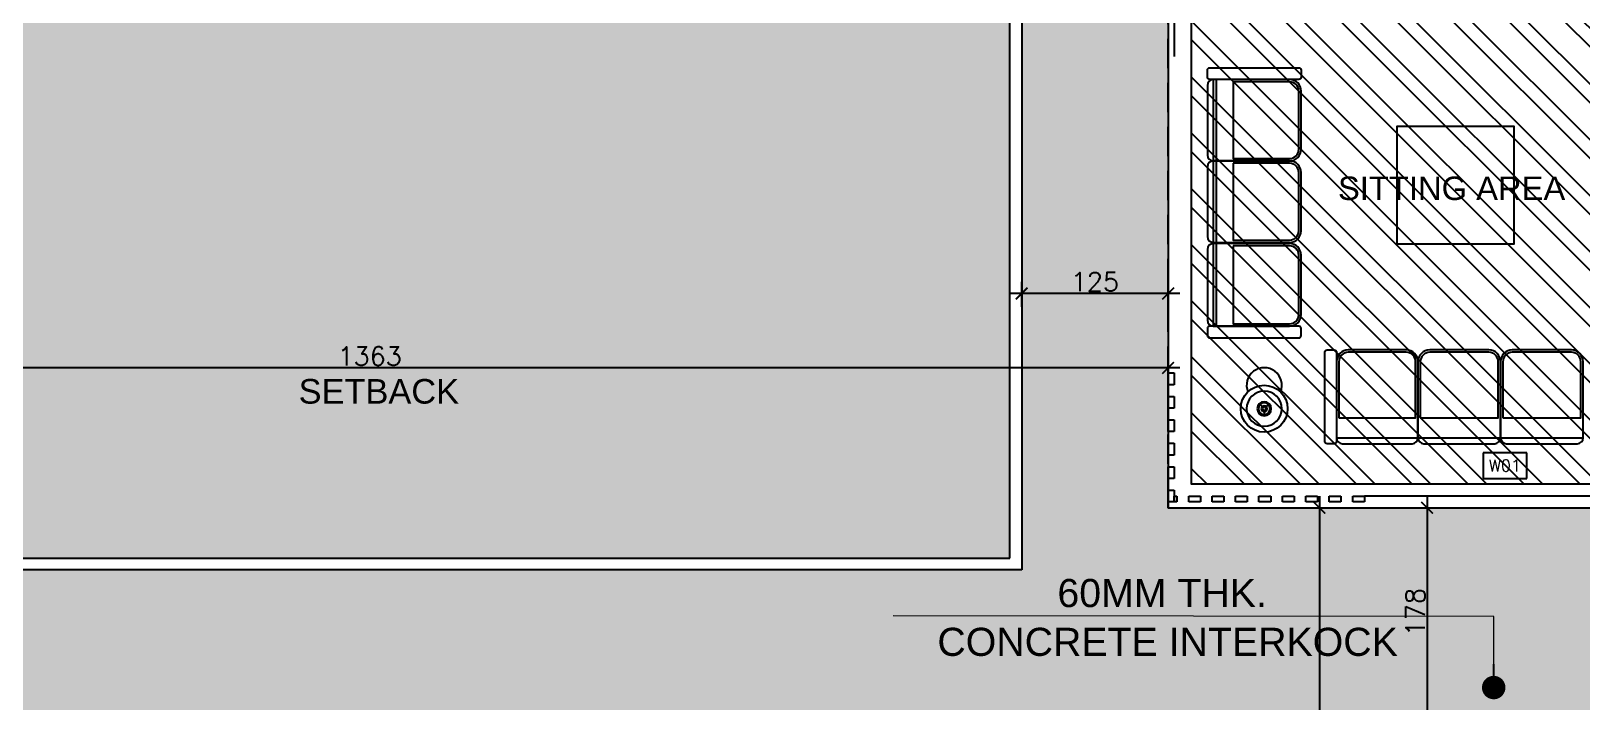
# Model space of a CAD drawing. Header units: centimetres. Extents: x -10658 to 14823, y -5448 to 3597.
# Drawn here: x -2656 to -1332, y 662 to 1235 of the extents above; entities that cross this region are included whole.
import ezdxf
from ezdxf.enums import TextEntityAlignment as Align

# ---------------------------------------------------------------- set-up
doc = ezdxf.new("R2010")
doc.units = ezdxf.units.CM
doc.header["$LTSCALE"] = 100
doc.header["$MEASUREMENT"] = 0
doc.header["$PDMODE"] = 35
doc.linetypes.add('A0-01 FLOOR PLANS$0$HIDDEN', pattern=[0.375, 0.25, -0.125])
for name, color, linetype in [('A0-01 FLOOR PLANS$0$FURNITURE', 111, 'Continuous'), ('A0-01 FLOOR PLANS$0$HIDDEN', 8, 'A0-01 FLOOR PLANS$0$HIDDEN'), ('A0-01 FLOOR PLANS$0$HIDDEN -03', 8, 'A0-01 FLOOR PLANS$0$HIDDEN'), ('A0-01 FLOOR PLANS$0$TEXT', 3, 'Continuous'), ('A0-01 FLOOR PLANS$0$TEXT-SCHED', 3, 'Continuous'), ('A0-01 FLOOR PLANS$0$WALL-03', 2, 'Continuous'), ('DIM IN', 1, 'Continuous'), ('HATCH', 8, 'Continuous'), ('LINES', 7, 'Continuous'), ('M TXT', 2, 'Continuous'), ('SOURROUNDING$0$KERBSTONE', 11, 'Continuous'), ('TEXT', 3, 'Continuous')]:
    doc.layers.add(name, color=color, linetype=linetype)
doc.layers.add('SOURROUNDING$0$HAT', color=8, linetype='Continuous', lineweight=9)
doc.styles.add('A0-01 FLOOR PLANS$0$A0-01 GROUND FLOOR PLAN - For Entry modification$0$ROMANS', font='romans')
doc.styles.add('A0-01 FLOOR PLANS$0$ART-PS-1', font='arial.ttf', dxfattribs={"height": 20})
doc.styles.add('ARIAL', font='arial.ttf', dxfattribs={"width": 0.8, "height": 150})
doc.styles.add('ART', font='arial.ttf')
doc.styles.add('ROMANS', font='romans')
doc.styles.add('T2', font='swissel.ttf', dxfattribs={"width": 0.8})
doc.dimstyles.new('A0-01 FLOOR PLANS$0$A0-01 GROUND FLOOR PLAN - For Entry modification$0$text', dxfattribs={"dimtxt": 18, "dimasz": 10, "dimexe": 10, "dimexo": 10, "dimgap": -6, "dimtad": 1, "dimtih": 1, "dimtoh": 1, "dimdec": 0, "dimdsep": 46, "dimtxsty": 'A0-01 FLOOR PLANS$0$A0-01 GROUND FLOOR PLAN - For Entry modification$0$ROMANS', "dimblk1": 'A0-01 FLOOR PLANS$0$A0-01 GROUND FLOOR PLAN - For Entry modification$0$_ARCHTICK', "dimblk2": 'A0-01 FLOOR PLANS$0$A0-01 GROUND FLOOR PLAN - For Entry modification$0$_ARCHTICK', "dimsah": 1, "dimcen": 25, "dimdle": 10, "dimse1": 1, "dimse2": 1, "dimsd1": 1, "dimsd2": 1, "dimclrd": 1, "dimclre": 1, "dimclrt": 2, "dimadec": 0, "dimazin": 0, "dimtfac": 1, "dimtdec": 0, "dimtmove": 2, "dimatfit": 3, "dimldrblk": 'A0-01 FLOOR PLANS$0$A0-01 GROUND FLOOR PLAN - For Entry modification$0$_ARCHTICK', "dimfxl": 1, "dimtolj": 1, "dimtzin": 0, "dimarcsym": 0})
doc.dimstyles.new('AS-17-100', dxfattribs={"dimtxt": 17, "dimasz": 10, "dimexe": 10, "dimexo": 10, "dimgap": 6, "dimtad": 1, "dimtoh": 1, "dimdec": 0, "dimdsep": 46, "dimtxsty": 'ROMANS', "dimblk1": 'ARCHTICK', "dimblk2": 'ARCHTICK', "dimsah": 1, "dimcen": 25, "dimdle": 10, "dimclrd": 1, "dimclre": 1, "dimclrt": 2, "dimadec": 0, "dimazin": 0, "dimtfac": 1, "dimtdec": 0, "dimtofl": 0, "dimtmove": 2, "dimatfit": 3, "dimldrblk": 'ARCHTICK', "dimfxl": 1, "dimtolj": 1, "dimtzin": 0, "dimarcsym": 0})
doc.dimstyles.new('NORMAL', dxfattribs={"dimtxt": 18, "dimasz": 5, "dimexe": 5, "dimexo": 5, "dimgap": 1, "dimtad": 0, "dimdec": 0, "dimdsep": 46, "dimtxsty": 'T2', "dimblk1": 'OBLIQUE', "dimblk2": 'OBLIQUE', "dimsah": 1, "dimcen": 0.09, "dimclrd": 1, "dimclre": 1, "dimclrt": 2, "dimadec": 0, "dimazin": 0, "dimtfac": 1, "dimtdec": 0, "dimtofl": 0, "dimtmove": 1, "dimatfit": 2, "dimldrblk": 'OPEN30', "dimfxl": 1, "dimtolj": 1, "dimtzin": 0, "dimlwd": 5, "dimlwe": 5, "dimarcsym": 2})

# ---------------------------------------------------------------- blocks, each defined once
blk = doc.blocks.new('_ARCHTICK')
at = {"color": 0, "linetype": 'ByBlock', "const_width": 0.15}
blk.add_lwpolyline([(-0.5, -0.5), (0.5, 0.5)], dxfattribs=at)
blk = doc.blocks.new('*D56')
at = {"layer": 'Defpoints', "color": 0, "transparency": 16777216}
for p in [(-3048, 947.3429381559185), (-1685.000000000025, 893.0000000000057), (-3048, 625.0000000000055)]:
    blk.add_point(p, dxfattribs=at)
at = {"layer": 'DIM IN', "color": 1, "lineweight": -2, "transparency": 16777216}
for p, q in [((-3048, 635.0000000000055), (-3048, 957.3429381559185)), ((-1685.000000000025, 903.0000000000057), (-1685.000000000025, 957.3429381559185)), ((-1675.000000000025, 947.3429381559185), (-3058, 947.3429381559185))]:
    blk.add_line(p, q, dxfattribs=at)
at = {"layer": 'DIM IN', "color": 1, "lineweight": -2, "transparency": 16777216, "xscale": 10, "yscale": 10, "zscale": 10, "rotation": 180}
blk.add_blockref('_ARCHTICK', (-3048, 947.3429381559185), dxfattribs=at)
at = {"layer": 'DIM IN', "color": 1, "lineweight": -2, "transparency": 16777216, "xscale": 10, "yscale": 10, "zscale": 10}
blk.add_blockref('_ARCHTICK', (-1685.000000000025, 947.3429381559185), dxfattribs=at)
at = {"layer": 'DIM IN', "color": 2, "transparency": 16777216, "insert": (-2366.500000000013, 957.3429381559185), "char_height": 16, "attachment_point": 5, "style": 'ROMANS'}
blk.add_mtext('\\A1;1363', dxfattribs=at)
blk = doc.blocks.new('*D57')
at = {"layer": 'Defpoints', "color": 0, "transparency": 16777216}
for p in [(-1557.673692002795, 828.0000000000061), (-1583.908792744453, 0), (-1555.896967995112, 4.504644983818882e-15)]:
    blk.add_point(p, dxfattribs=at)
at = {"layer": 'DIM IN', "color": 1, "lineweight": -2, "transparency": 16777216}
for p, q in [((-1555.896967995112, 838.0000000000061), (-1555.896967995112, -9.999999999999996)), ((-1547.673692002795, 828.0000000000061), (-1545.896967995112, 828.0000000000061)), ((-1573.908792744453, 1.608122649676612e-15), (-1545.896967995112, 6.112767633495494e-15))]:
    blk.add_line(p, q, dxfattribs=at)
at = {"layer": 'DIM IN', "color": 1, "lineweight": -2, "transparency": 16777216, "xscale": 10, "yscale": 10, "zscale": 10}
for p, rotation in [((-1555.896967995112, 828.0000000000061), 90), ((-1555.896967995112, 4.504644983818882e-15), 270)]:
    blk.add_blockref('_ARCHTICK', p, dxfattribs=dict(at, rotation=rotation))
at = {"layer": 'DIM IN', "color": 2, "transparency": 16777216, "insert": (-1565.896967995111, 414.0000000000034), "char_height": 16, "attachment_point": 5, "rotation": 90, "style": 'ROMANS'}
blk.add_mtext('\\A1;828', dxfattribs=at)
blk = doc.blocks.new('SOURROUNDING')
at = {"layer": 'SOURROUNDING$0$HAT', "transparency": 33554658}
h = blk.add_hatch(dxfattribs=at)
h.set_pattern_fill('CROSS', color=256, scale=150, angle=90)
h.set_pattern_definition([(90, (0, 0), (-37.5, 37.5), [18.75, -56.25]), (180, (9.375, 9.375), (-37.5, -37.49999999999999), [18.75, -56.25])])
h.paths.add_polyline_path([(-1392.065571825893, 640.0056710339665), (-2418, 639.9943289696406), (-2418, 25.00000000000046), (-1392.065571825893, 25.00000000000003)])
h.paths.add_polyline_path([(-1810.00000000006, 2848.000000000015), (-1810.000000000076, 3028), (-3028, 3027.999999999999), (-3028, 785.0000000017874), (-1819.999999999348, 785.0000000018192), (-1820.000000000057, 1969.719852353662), (-1935.000000000041, 1969.719852353595), (-1935.000000000019, 2521.189775922605), (-1820.000000000025, 2521.189775922629), (-1820.000000000059, 2848.000000000015)])
h.paths.add_polyline_path([(-890.0000000000257, 3028), (-880.0000000000273, 2818.000000000007), (-164.9999999999978, 2818.000000000006), (-174.9999999999961, 2848.000000000013), (-164.999999999995, 2848.000000000014), (-164.9999999998214, 652.9137857794739), (-722.0655717155141, 652.9137891617253), (-722.0655531118957, 25.00000011200814), (-20, 19.99999999999977), (-20.00000000000091, 3028)])
at = {"layer": 'SOURROUNDING$0$KERBSTONE', "lineweight": 13}
h = blk.add_hatch(dxfattribs=at)
h.set_pattern_fill('AR-HBONE', color=252, scale=5, angle=90)
h.set_pattern_definition([(135, (0, 0), (-28.2842712474619, 1.731912112470987e-15), [60, -20]), (225, (-14.142135625, 14.142135625), (-28.2842712474619, 3.9523581617213e-15), [60, -20])])
h.paths.add_polyline_path([(-174.9999999999995, 1001.388733368148), (-180.2372202335287, 999.4018025608985), (-174.9999999999998, 1003.262964355024), (-174.9999999999975, 1910.06746708433), (-189.1883495621125, 1904.684598388356), (-174.9999999999975, 1915.145016474309), (-174.9999999999975, 1965.254414543792), (-177.7862639594871, 1965.570847487486), (-174.9999999999973, 1966.160834471921), (-174.9999999999961, 2515.31407094349), (-190.9484910254077, 2509.26342828679), (-174.9999999999961, 2521.021517783776), (-174.9999999999959, 2569.633347105632), (-179.5464054227816, 2570.14967738592), (-174.9999999999961, 2571.112371539958), (-174.9999999999957, 2808.000000000006), (-890.000000000025, 2808.000000000006), (-890.000000000025, 3028), (-1810.000000000075, 3028), (-1810.000000000024, 2511.189775922623), (-1925.000000000019, 2511.189775922612), (-1925.00000000004, 1979.719852353628), (-1810.000000000056, 1979.719852353628), (-1809.999999999347, 775.0000000018035), (-3028, 775.0000000018031), (-3028, 650.0000000018035), (-2728, 650.0000000018035), (-2447.999999999999, 650.000000001804), (-2428, 650.0000000018035), (-1382.065571825893, 650.0000000018035), (-1382.065571825892, 25.00000000000011), (-1257.585336144932, 25.00000000000011), (-1257.065571825896, 25.00000000316902), (-857.0655718258947, 24.99999999999989), (-732.0659801441941, 25), (-732.065571825893, 667.9999999999965), (-175.0000000000002, 668.000000000032)])
h.paths.add_polyline_path([(-1685, 828.0000000000057), (-1685, 2129.719852353604), (-1770.000000000009, 2129.719852353604), (-1770.000000000009, 2361.189775922634), (-1685, 2361.189775922634), (-1685, 2748.000000000005), (-1220, 2748.000000000005), (-1219.999999999999, 2683.000000000005), (-890, 2683.000000000005), (-300, 2683.000000000006), (-300, 788.0000000000057), (-589.9999999999995, 788.0000000000057), (-589.9999999999997, 793.0000000000057), (-817, 793.0000000000055), (-817, 713.0000000000298), (-1286.116348528466, 712.9999999999948), (-1287.5, 828.0000000000058)], flags=16)
h.paths.add_polyline_path([(-1798.226780842823, 1621.662886067414), (-1726.107733223775, 1621.662886067414), (-1726.107733223775, 1641.162886067414), (-1798.226780842823, 1641.162886067414)], flags=16)
h.paths.add_polyline_path([(-1563.971165272614, 2964.650889992762), (-999.200087509995, 2964.650889992762), (-999.200087509995, 3018.338407045968), (-1563.971165272614, 3018.338407045968)], flags=16)
at = {"color": 6}
blk.add_lwpolyline([(-300, 2683.000000000005), (-890, 2683.000000000005), (-890, 2683.000000000005), (-1220, 2683.000000000006), (-1220, 2748.000000000005), (-1685, 2748.000000000005), (-1685, 828.0000000000057), (-890, 828.0000000000059), (-890, 793.0000000000055), (-589.9999999999995, 793.0000000000057), (-589.9999999999995, 788.0000000000057), (-300, 788.0000000000057)], close=True, dxfattribs=at)
at = {"layer": 'SOURROUNDING$0$KERBSTONE', "color": 2}
for p, q in [((-1810.000000000056, 1979.719852353628), (-1809.999999999347, 775.0000000018036)), ((-1819.999999999347, 785.0000000018035), (-1820.000000000057, 1969.719852353628)), ((-3028, 785.0000000018031), (-1819.999999999347, 785.0000000018035)), ((-1809.999999999347, 775.0000000018035), (-3028, 775.0000000018031))]:
    blk.add_line(p, q, dxfattribs=at)
blk = doc.blocks.new('*D46')
at = {"layer": 'Defpoints', "color": 0, "transparency": 16777216}
for p in [(-1809.999999999346, 1010.858807664121), (-1809.999999999346, 989.334800678984), (-1685.000000000025, 989.3348006790459)]:
    blk.add_point(p, dxfattribs=at)
at = {"layer": 'DIM IN', "color": 1, "lineweight": -2, "transparency": 16777216}
for p, q in [((-1809.999999999346, 999.334800678984), (-1809.999999999346, 1020.858807664121)), ((-1685.000000000025, 999.3348006790459), (-1685.000000000025, 1020.858807664121)), ((-1675.000000000025, 1010.858807664121), (-1819.999999999346, 1010.858807664121))]:
    blk.add_line(p, q, dxfattribs=at)
at = {"layer": 'DIM IN', "color": 1, "lineweight": -2, "transparency": 16777216, "xscale": 10, "yscale": 10, "zscale": 10, "rotation": 180}
blk.add_blockref('_ARCHTICK', (-1809.999999999346, 1010.858807664121), dxfattribs=at)
at = {"layer": 'DIM IN', "color": 1, "lineweight": -2, "transparency": 16777216, "xscale": 10, "yscale": 10, "zscale": 10}
blk.add_blockref('_ARCHTICK', (-1685.000000000025, 1010.858807664121), dxfattribs=at)
at = {"layer": 'DIM IN', "color": 2, "transparency": 16777216, "insert": (-1747.499999999686, 1020.858807664121), "char_height": 16, "attachment_point": 5, "style": 'ROMANS'}
blk.add_mtext('\\A1;125', dxfattribs=at)
blk = doc.blocks.new('*D76')
at = {"layer": 'Defpoints', "color": 0, "transparency": 16777216}
for p in [(-1469.156792413009, 828.0000000000063), (-1469.156792412999, 650.0000000018038), (-1464.053402854838, 650.0000000018038)]:
    blk.add_point(p, dxfattribs=at)
at = {"layer": 'DIM IN', "color": 1, "lineweight": -2, "transparency": 16777216}
for p, q in [((-1464.053402854838, 838.0000000000063), (-1464.053402854838, 640.0000000018038)), ((-1459.156792413009, 828.0000000000063), (-1454.053402854838, 828.0000000000063)), ((-1459.156792412999, 650.0000000018038), (-1454.053402854838, 650.0000000018038))]:
    blk.add_line(p, q, dxfattribs=at)
at = {"layer": 'DIM IN', "color": 1, "lineweight": -2, "transparency": 16777216, "xscale": 10, "yscale": 10, "zscale": 10}
for p, rotation in [((-1464.053402854838, 828.0000000000063), 90), ((-1464.053402854838, 650.0000000018038), 270)]:
    blk.add_blockref('_ARCHTICK', p, dxfattribs=dict(at, rotation=rotation))
at = {"layer": 'DIM IN', "color": 2, "transparency": 16777216, "insert": (-1474.053402854838, 739.0000000009053), "char_height": 16, "attachment_point": 5, "rotation": 90, "style": 'ROMANS'}
blk.add_mtext('\\A1;178', dxfattribs=at)
blk = doc.blocks.new('_OBLIQUE')
at = {"color": 0, "linetype": 'ByBlock'}
blk.add_line((-0.5, -0.5), (0.5, 0.5), dxfattribs=at)
blk = doc.blocks.new('DOT')
at = {"color": 0, "linetype": 'ByBlock'}
blk.add_line((-0.5, 0), (-1, 0), dxfattribs=at)
at = {"color": 0, "linetype": 'ByBlock', "const_width": 0.5}
blk.add_lwpolyline([(-0.25, 0, 1), (0.25, 0, 1)], format="xyb", close=True, dxfattribs=at)
blk = doc.blocks.new('*D1758')
at = {"layer": 'A0-01 FLOOR PLANS$0$TEXT-SCHED', "color": 1, "lineweight": -2, "transparency": 16777216}
for p, q in [((-1478.997585875239, 840.000002182449), (-1516.235681113334, 840.000002182449)), ((-1516.235681113334, 840.000002182449), (-1516.235681113334, 818.000002182449)), ((-1478.997585875239, 818.000002182449), (-1478.997585875239, 840.000002182449)), ((-1516.235681113334, 818.000002182449), (-1478.997585875239, 818.000002182449))]:
    blk.add_line(p, q, dxfattribs=at)
at = {"layer": 'Defpoints', "color": 0, "transparency": 16777216}
blk.add_point((-1497.616633494298, 829.000002182449), dxfattribs=at)
blk.add_point((-1497.616633494298, 829.000002182449), dxfattribs=at)
blk.add_point((-1497.616633494298, 829.000002182449), dxfattribs=at)
at = {"layer": 'A0-01 FLOOR PLANS$0$TEXT-SCHED', "color": 2, "transparency": 16777216, "insert": (-1497.616633494287, 829.000002182449), "char_height": 8, "width": 47.14285714285714, "attachment_point": 5, "style": 'A0-01 FLOOR PLANS$0$A0-01 GROUND FLOOR PLAN - For Entry modification$0$ROMANS'}
blk.add_mtext('\\A1;{\\H1.25x;W01}', dxfattribs=at)
blk = doc.blocks.new('A0-01 FLOOR PLANS$0$A0-01 GROUND FLOOR PLAN - For Entry modification$0$_ARCHTICK')
at = {"color": 0, "linetype": 'ByBlock', "const_width": 0.15}
blk.add_lwpolyline([(-0.5, -0.5), (0.5, 0.5)], dxfattribs=at)
blk = doc.blocks.new('A0-01 FLOOR PLANS$0$Fur_Light-Table Lamp_D30_01')
for p, q in [((0, 2.5), (0, 5)), ((-3.535533905932425, -3.535533905932994), (-1.767766952966213, -1.76776695296644)), ((3.535533905932425, -3.535533905932994), (1.767766952966213, -1.767766952966326))]:
    blk.add_line(p, q)
for radius in [15, 6, 5, 2.5, 1.5]:
    blk.add_circle((0, 0), radius)
blk = doc.blocks.new('A0-01 FLOOR PLANS')
at = {"layer": 'A0-01 FLOOR PLANS$0$FURNITURE'}
for p, q in [((-1743.973722707899, 1158.424089182176), (-1743.973722707899, 1088.924089182176)), ((-1743.973722707899, 1088.924089182176), (-1743.973722707899, 1019.424089182176)), ((-1743.973722707899, 1018.424089182176), (-1743.973722707899, 947.9240891821755))]:
    blk.add_line(p, q, dxfattribs=at)
for points in [[(-1751.476552764503, 1160.424089182176), (-1751.476552764503, 1166.424089182176, -0.414213562373095), (-1749.476552764503, 1168.424089182176), (-1673.473722707899, 1168.424089182176, -0.414213562373095), (-1671.473722707899, 1166.424089182176), (-1671.473722707899, 1160.424089182176, -0.414213562373095), (-1673.473722707899, 1158.424089182176), (-1749.476552764503, 1158.424089182176, -0.414213562373095)], [(-1729.473722707899, 1156.424089182176), (-1729.473722707899, 1090.924089182176), (-1681.473722707899, 1090.924089182176, 0.4142135623730951), (-1673.473722707899, 1098.924089182176), (-1673.473722707899, 1148.424089182176, 0.414213562373095), (-1681.473722707899, 1156.424089182176)], [(-1729.473722707899, 1086.924089182176), (-1729.473722707899, 1021.424089182176), (-1681.473722707899, 1021.424089182176, 0.4142135623730951), (-1673.473722707899, 1029.424089182176), (-1673.473722707899, 1078.924089182176, 0.414213562373095), (-1681.473722707899, 1086.924089182176)], [(-1729.473722707899, 1016.424089182176), (-1729.473722707899, 949.9240891821755), (-1681.473722707899, 949.9240891821755, 0.4142135623730951), (-1673.473722707899, 957.9240891821755), (-1673.473722707899, 1008.424089182176, 0.414213562373095), (-1681.473722707899, 1016.424089182176)], [(-1751.476552764503, 945.9240891821755), (-1751.476552764503, 939.9240891821755, 0.414213562373095), (-1749.476552764503, 937.9240891821755), (-1673.473722707899, 937.9240891821755, 0.414213562373095), (-1671.473722707899, 939.9240891821755), (-1671.473722707899, 945.9240891821755, 0.414213562373095), (-1673.473722707899, 947.9240891821755), (-1749.476552764503, 947.9240891821755, 0.414213562373095)], [(-1643.302627167246, 847.6497145248613), (-1649.302627167246, 847.6497145248613, -0.414213562373095), (-1651.302627167246, 849.6497145248613), (-1651.302627167246, 925.6525445814659, -0.414213562373095), (-1649.302627167246, 927.6525445814659), (-1643.302627167246, 927.6525445814659, -0.414213562373095), (-1641.302627167246, 925.6525445814659), (-1641.302627167246, 849.6497145248613, -0.414213562373095)], [(-1639.302627167246, 869.6525445814659), (-1573.802627167246, 869.6525445814659), (-1573.802627167246, 917.6525445814659, 0.4142135623730951), (-1581.802627167246, 925.6525445814659), (-1631.302627167246, 925.6525445814659, 0.414213562373095), (-1639.302627167246, 917.6525445814659)], [(-1569.802627167246, 869.6525445814659), (-1503.302627167246, 869.6525445814659), (-1503.302627167246, 917.6525445814659, 0.4142135623730951), (-1511.302627167246, 925.6525445814659), (-1561.802627167246, 925.6525445814659, 0.414213562373095), (-1569.802627167246, 917.6525445814659)], [(-1499.302627167246, 869.6525445814659), (-1432.802627167246, 869.6525445814659), (-1432.802627167246, 917.6525445814659, 0.4142135623730951), (-1440.802627167246, 925.6525445814659), (-1491.302627167246, 925.6525445814659, 0.414213562373095), (-1499.302627167246, 917.6525445814659)]]:
    blk.add_lwpolyline(points, format="xyb", close=True, dxfattribs=at)
for points in [[(-1746.473722707899, 1158.424089182176, 0.414213562373095), (-1751.473722707899, 1153.424089182176), (-1751.473722707899, 1093.924089182176, 0.414213562373095), (-1746.473722707899, 1088.924089182176), (-1681.473722707899, 1088.924089182176, 0.4142135623730951), (-1671.473722707899, 1098.924089182176), (-1671.473722707899, 1148.424089182176, 0.414213562373095), (-1681.473722707899, 1158.424089182176), (-1746.473722707899, 1158.424089182176), (-1746.473722707899, 1088.924089182176)], [(-1746.473722707899, 1088.924089182176, 0.414213562373095), (-1751.473722707899, 1083.924089182176), (-1751.473722707899, 1024.424089182176, 0.414213562373095), (-1746.473722707899, 1019.424089182176), (-1681.473722707899, 1019.424089182176, 0.4142135623730951), (-1671.473722707899, 1029.424089182176), (-1671.473722707899, 1078.924089182176, 0.414213562373095), (-1681.473722707899, 1088.924089182176), (-1746.473722707899, 1088.924089182176), (-1746.473722707899, 1019.424089182176)], [(-1746.473722707899, 1018.424089182176, 0.414213562373095), (-1751.473722707899, 1013.424089182176), (-1751.473722707899, 952.9240891821755, 0.414213562373095), (-1746.473722707899, 947.9240891821755), (-1681.473722707899, 947.9240891821755, 0.4142135623730951), (-1671.473722707899, 957.9240891821755), (-1671.473722707899, 1008.424089182176, 0.414213562373095), (-1681.473722707899, 1018.424089182176), (-1746.473722707899, 1018.424089182176), (-1746.473722707899, 947.9240891821755)], [(-1641.302627167246, 852.6525445814659, 0.414213562373095), (-1636.302627167246, 847.6525445814659), (-1576.802627167246, 847.6525445814659, 0.414213562373095), (-1571.802627167246, 852.6525445814659), (-1571.802627167246, 917.6525445814659, 0.4142135623730951), (-1581.802627167246, 927.6525445814659), (-1631.302627167246, 927.6525445814659, 0.414213562373095), (-1641.302627167246, 917.6525445814659), (-1641.302627167246, 852.6525445814659), (-1571.802627167246, 852.6525445814659)], [(-1571.802627167246, 852.6525445814659, 0.414213562373095), (-1566.802627167246, 847.6525445814659), (-1506.302627167246, 847.6525445814659, 0.414213562373095), (-1501.302627167246, 852.6525445814659), (-1501.302627167246, 917.6525445814659, 0.4142135623730951), (-1511.302627167246, 927.6525445814659), (-1561.802627167246, 927.6525445814659, 0.414213562373095), (-1571.802627167246, 917.6525445814659), (-1571.802627167246, 852.6525445814659), (-1501.302627167246, 852.6525445814659)], [(-1501.302627167246, 852.6525445814659, 0.414213562373095), (-1496.302627167246, 847.6525445814659), (-1435.802627167246, 847.6525445814659, 0.414213562373095), (-1430.802627167246, 852.6525445814659), (-1430.802627167246, 917.6525445814659, 0.4142135623730951), (-1440.802627167246, 927.6525445814659), (-1491.302627167246, 927.6525445814659, 0.414213562373095), (-1501.302627167246, 917.6525445814659), (-1501.302627167246, 852.6525445814659), (-1430.802627167246, 852.6525445814659)]]:
    blk.add_lwpolyline(points, format="xyb", dxfattribs=at)
blk.add_lwpolyline([(-1589.712892269716, 1018.325462100362), (-1489.712892269716, 1018.325462100362), (-1489.712892269716, 1118.325462100362), (-1589.712892269716, 1118.325462100362)], close=True, dxfattribs=at)
blk.add_circle((-1703.032274205524, 877.5101577179266), 20, dxfattribs=at)
blk.add_arc((-1703.032274205524, 897.5101577179266), 15, 337.9756871630705, 202.0243128369296, dxfattribs=at)
at = {"layer": 'A0-01 FLOOR PLANS$0$HIDDEN'}
for points in [[(-1780, 908.0000000000055), (-1780, 898.0000000000055), (-1785, 898.0000000000055), (-1785, 908.0000000000055)], [(-1780, 888.0000000000055), (-1780, 878.0000000000055), (-1785, 878.0000000000055), (-1785, 888.0000000000055)], [(-1779.999999999996, 868.0000000000055), (-1779.999999999996, 858.0000000000055), (-1784.999999999996, 858.0000000000055), (-1784.999999999996, 868.0000000000055)], [(-1779.999999999996, 848.0000000000055), (-1779.999999999996, 838.0000000000055), (-1784.999999999996, 838.0000000000055), (-1784.999999999996, 848.0000000000055)], [(-1779.999999999996, 828.0000000000055), (-1779.999999999996, 818.0000000000055), (-1784.999999999996, 818.0000000000055), (-1784.999999999996, 828.0000000000055)], [(-1779.999999999996, 808.0000000000055), (-1779.999999999996, 798.0000000000055), (-1784.999999999996, 798.0000000000055), (-1784.999999999996, 808.0000000000055)], [(-1779.999999999996, 803.0000000001437), (-1777.5, 803.0000000001437), (-1777.5, 798.0000000001437), (-1779.999999999996, 798.0000000001437)], [(-1767.5, 803.0000000000055), (-1757.5, 803.0000000000055), (-1757.5, 798.0000000000055), (-1767.5, 798.0000000000055)], [(-1747.5, 802.9999999999036), (-1737.5, 802.9999999999036), (-1737.5, 797.9999999999036), (-1747.5, 797.9999999999036)], [(-1727.5, 803.0000000000055), (-1717.5, 803.0000000000055), (-1717.5, 798.0000000000055), (-1727.5, 798.0000000000055)], [(-1707.5, 803.0000000000055), (-1697.5, 803.0000000000055), (-1697.5, 798.0000000000055), (-1707.5, 798.0000000000055)], [(-1687.5, 802.9999999999036), (-1677.5, 802.9999999999036), (-1677.5, 797.9999999999036), (-1687.5, 797.9999999999036)], [(-1667.5, 803.0000000000055), (-1657.5, 803.0000000000055), (-1657.5, 798.0000000000055), (-1667.5, 798.0000000000055)], [(-1647.5, 803.0000000000055), (-1637.5, 803.0000000000055), (-1637.5, 798.0000000000055), (-1647.5, 798.0000000000055)], [(-1627.5, 803.0000000000055), (-1617.5, 803.0000000000055), (-1617.5, 798.0000000000055), (-1627.5, 798.0000000000055)]]:
    blk.add_lwpolyline(points, close=True, dxfattribs=at)
at = {"layer": 'A0-01 FLOOR PLANS$0$HIDDEN -03'}
for q in [(-1785, 2713.000000000005), (-990, 793.0000000000055)]:
    blk.add_line((-1784.999999999996, 793.0000000000055), q, dxfattribs=at)
at = {"layer": 'A0-01 FLOOR PLANS$0$WALL-03'}
for p, q in [((-1780, 1358.000000000006), (-1780, 1178.000000000005)), ((-1377.5, 803.0000000000055), (-1617.5, 803.0000000000055))]:
    blk.add_line(p, q, dxfattribs=at)
at = {"layer": 'A0-01 FLOOR PLANS$0$FURNITURE', "xscale": -1, "rotation": 180}
blk.add_blockref('A0-01 FLOOR PLANS$0$Fur_Light-Table Lamp_D30_01', (-1703.032274205524, 877.5101577179266), dxfattribs=at)
at = {"layer": 'A0-01 FLOOR PLANS$0$TEXT', "style": 'A0-01 FLOOR PLANS$0$ART-PS-1'}
blk.add_text('SITTING AREA', height=20, dxfattribs=at).set_placement((-1640.072042330604, 1055.587149261413))
at = {"layer": 'A0-01 FLOOR PLANS$0$TEXT-SCHED'}
dim = blk.add_linear_dim(base=(-1497.616633494298, 829.000002182449), p1=(-1497.616633494298, 829.000002182449), p2=(-1497.616633494298, 829.000002182449), text='{\\H1.25x;W01}', dimstyle='A0-01 FLOOR PLANS$0$A0-01 GROUND FLOOR PLAN - For Entry modification$0$text', override={"dimtxt": 8, "dimgap": -6, "dimclrt": 2}, dxfattribs=at)
dim.commit()
dim.dimension.update_dxf_attribs({"geometry": '*D1758', "text_midpoint": (-1497.616633494287, 829.000002182449), "dimtype": 128})

msp = doc.modelspace()

# ---------------------------------------------------------------- hatches: boundary and pattern name
at = {"layer": 'HATCH', "linetype": 'Continuous', "ltscale": 15}
h = msp.add_hatch(dxfattribs=at)
h.set_pattern_fill('ANSI32', color=1, scale=90, angle=90, style=0)
h.set_pattern_definition([(135, (100, 35), (-23.86485386504598, -23.86485386504598), []), (135, (100, 50.90990255), (-23.86485386504598, -23.86485386504598), [])])
h.paths.add_polyline_path([(-320.0000000000255, 2663.000000000005), (-870.0000000000255, 2663.000000000005), (-870.0000000000255, 2173.000000000006), (-870.0000000000255, 2023.000000000006), (-890.0000000000255, 2023.000000000006), (-890.0000000000255, 2173.000000000006), (-1240.000000000025, 2173.000000000006), (-1240.000000000025, 2728.000000000005), (-1487.555502369669, 2728.000000000014), (-1556.273638521247, 2728.000000000005), (-1665.000000000025, 2728.000000000005), (-1665.000000000025, 848.0000000000057), (-890.0000000000255, 848.0000000000057), (-890.0000000000255, 998.0000000000057), (-870.0000000000255, 998.0000000000055), (-870.0000000000255, 813.0000000000056), (-570.000000000025, 813.0000000000057), (-320.0000000000255, 808.0000000000058)])

# ---------------------------------------------------------------- linework, layer by layer
at = {"color": 6}
msp.add_lwpolyline([(-300, 2683.000000000005), (-890, 2683.000000000005), (-890, 2193.000000000006), (-1220, 2193.000000000006), (-1220, 2748.000000000005), (-1685, 2748.000000000005), (-1685, 828.0000000000057), (-890, 828.0000000000059), (-890, 793.0000000000055), (-589.9999999999995, 793.0000000000057), (-589.9999999999995, 788.0000000000057), (-300, 788.0000000000057)], close=True, dxfattribs=at)
msp.add_lwpolyline([(-870.0000000000255, 2173.000000000006), (-870.0000000000255, 2663.000000000005), (-320.0000000000255, 2663.000000000005), (-320.0000000000255, 808.0000000000057), (-570.000000000025, 808.0000000000057), (-570.000000000025, 813.0000000000057), (-870.0000000000255, 813.0000000000057), (-870.0000000000255, 998.0000000000057), (-890.0000000000255, 998.0000000000057), (-890.0000000000255, 848.0000000000057), (-1665.000000000025, 848.0000000000057), (-1665.000000000025, 2728.000000000005), (-1561.914570445382, 2728.000000000005), (-1561.914570445382, 2748.000000000006)], dxfattribs=at)

# ---------------------------------------------------------------- block references
at = {"layer": 'DIM IN'}
for name, p in [('SOURROUNDING', (-4.547473508864641e-13, 0)), ('A0-01 FLOOR PLANS', (99.99999999997408, 35))]:
    msp.add_blockref(name, p, dxfattribs=at)

# ---------------------------------------------------------------- texts
at = {"layer": 'M TXT', "style": 'ARIAL'}
for s, p in [('60MM THK. ', (-1685.476415554056, 743.245624491534)), ('CONCRETE INTERKOCK', (-1685.476415554056, 701.618031762278))]:
    msp.add_text(s, height=24, dxfattribs=at).set_placement(p, align=Align.CENTER)
at = {"layer": 'TEXT', "style": 'ART'}
msp.add_text('SETBACK', height=21, dxfattribs=at).set_placement((-2427.164664476704, 916.863068746542))

# ---------------------------------------------------------------- dimensions: what is measured, and where the dimension line sits
at = {"layer": 'DIM IN'}
for base, p1, p2, picture, middle in [((-1809.999999999346, 1010.858807664121), (-1685.000000000025, 989.3348006790459), (-1809.999999999346, 989.334800678984), '*D46', (-1747.499999999686, 1020.858807664121)), ((-3048, 947.3429381559185), (-1685.000000000025, 893.0000000000057), (-3048, 625.0000000000055), '*D56', (-2366.500000000013, 957.3429381559185))]:
    dim = msp.add_linear_dim(base=base, p1=p1, p2=p2, dimstyle='AS-17-100', override={"dimtxt": 16, "dimgap": 2}, dxfattribs=at)
    dim.commit()
    dim.dimension.update_dxf_attribs({"geometry": picture, "text_midpoint": middle})
for base, p1, p2, picture, middle in [((-1555.896967995112, 4.504644983818882e-15), (-1557.673692002794, 828.0000000000057), (-1583.908792744453, 0), '*D57', (-1565.896967995111, 414.0000000000034)), ((-1464.053402854838, 650.0000000018038), (-1469.156792413009, 828.0000000000058), (-1469.156792412999, 650.0000000018035), '*D76', (-1474.053402854838, 739.0000000009053))]:
    dim = msp.add_linear_dim(base=base, p1=p1, p2=p2, angle=90, dimstyle='AS-17-100', override={"dimtxt": 16, "dimgap": 2}, dxfattribs=at)
    dim.commit()
    dim.dimension.update_dxf_attribs({"geometry": picture, "text_midpoint": middle})

# ---------------------------------------------------------------- leaders
at = {"layer": 'LINES', "color": 3, "ltscale": 1.5}
msp.add_leader([(-1407.149012777808, 674.6016183628308), (-1407.149012777808, 735.3210770333899), (-1919.668390396606, 735.902273984404)], dimstyle='NORMAL', override={"dimasz": 20, "dimldrblk": 'Dot', "dimfxl": 15, "dimfxlon": 1}, dxfattribs=at)

doc.saveas('drawing.dxf')
